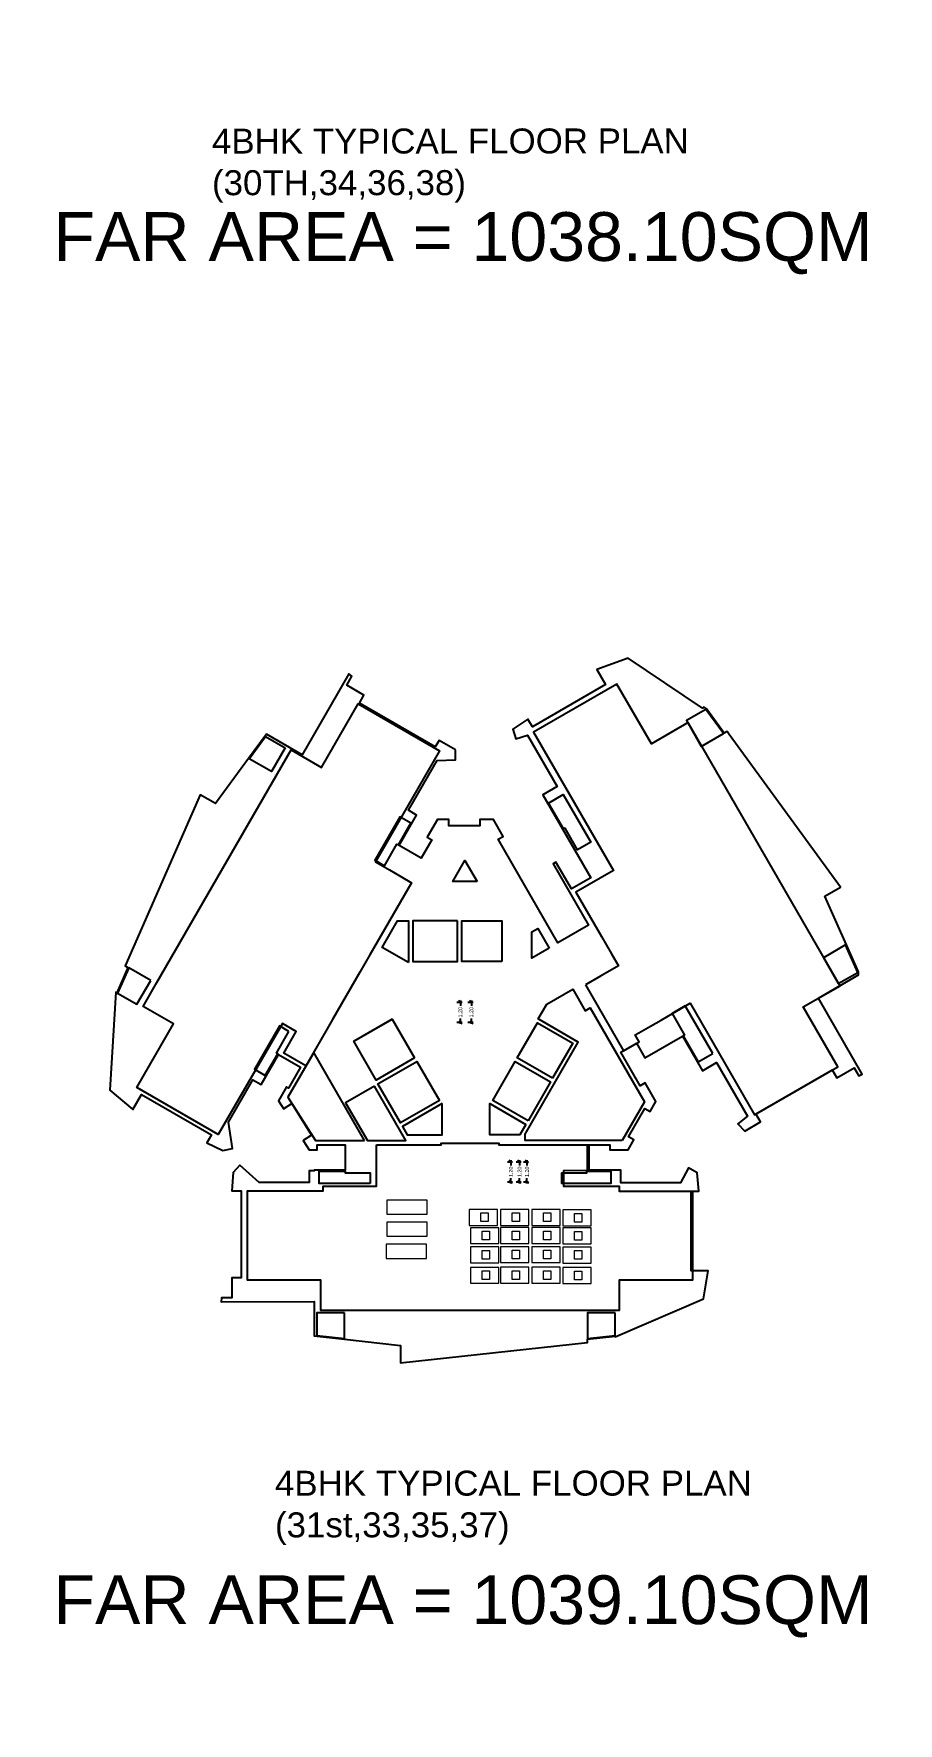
# Model space of a CAD drawing. Header units: metres. Extents: x 256329 to 886268, y -249371 to 355.
# Drawn here: x 287234.7 to 287286.6, y -1302 to -1200.6 of the extents above; entities that cross this region are included whole.
import ezdxf

# ---------------------------------------------------------------- set-up
doc = ezdxf.new("R2010")
doc.units = ezdxf.units.M
doc.header["$MEASUREMENT"] = 0
doc.header["$PDMODE"] = 35
doc.layers.get('0').update_dxf_attribs({"lineweight": 18})
doc.layers.get('Defpoints').update_dxf_attribs({"lineweight": 20})
doc.layers.add('A_TEXT', color=4, linetype='Continuous', lineweight=0, transparency=0.3)
for name, color, linetype, lineweight in [('BLK_2_FLR_36_BATH', 7, 'Continuous', 0), ('BLK_2_FLR_36_EXIT_WIDTH_DOOR', 7, 'Continuous', 0), ('BLK_2_FLR_36_LIFT_1', 1, 'Continuous', 0), ('BLK_2_FLR_36_LIFT_2', 1, 'Continuous', 0), ('BLK_2_FLR_36_LIFT_4', 1, 'Continuous', 0), ('BLK_2_FLR_36_UNITFA', 7, 'Continuous', 0)]:
    doc.layers.add(name, color=color, linetype=linetype, lineweight=lineweight)
for name, color, linetype in [('BLK_2_FLR_36_BLT_UP_AREA', 25, 'Continuous'), ('BLK_2_FLR_36_BLT_UP_AREA_DEDUCT', 25, 'Continuous'), ('BLK_2_FLR_36_CARPET_AREA', 25, 'Continuous'), ('BLK_2_FLR_36_FAR_AREA_DEDUCT', 7, 'Continuous'), ('BLK_2_FLR_36_LIFT_6', 7, 'Continuous'), ('BLK_2_FLR_36_WATER_CLOSET', 2, 'Continuous')]:
    doc.layers.add(name, color=color, linetype=linetype)
for name, color, linetype, plot in [('BLK_2_FLR_36_EXIT_WIDTH_STAIR', 7, 'Continuous', False), ('BLK_2_FLR_36_LIFT_3', 7, 'Continuous', False), ('BLK_2_FLR_36_LIFT_5', 7, 'Continuous', False)]:
    doc.layers.add(name, color=color, linetype=linetype, plot=plot)
doc.styles.add('Arial', font='arial.ttf')
doc.styles.get("Standard").update_dxf_attribs({"font": 'arial.ttf'})
doc.dimstyles.new('METRIC DIM', dxfattribs={"dimtxt": 0.23, "dimasz": 0.18, "dimexe": 0.1, "dimexo": 0.1, "dimgap": 0.09, "dimtad": 0, "dimzin": 0, "dimdsep": 46, "dimtxsty": 'Standard', "dimblk": 'OBLIQUE', "dimcen": 0, "dimdle": 0.1, "dimclrd": 147, "dimclre": 147, "dimclrt": 7, "dimadec": 0, "dimazin": 0, "dimtfac": 1, "dimtofl": 0, "dimtmove": 0, "dimatfit": 2, "dimfxl": 0.125, "dimtolj": 1, "dimtzin": 0, "dimarcsym": 0})

# ---------------------------------------------------------------- blocks, each defined once
blk = doc.blocks.new('_Oblique')
at = {"color": 0, "linetype": 'ByBlock', "lineweight": -2}
blk.add_line((-0.5, -0.5), (0.5, 0.5), dxfattribs=at)
blk = doc.blocks.new('*D1631')
at = {"layer": 'BLK_2_FLR_36_EXIT_WIDTH_STAIR', "color": 147, "lineweight": -2, "transparency": 16777216}
for p, q in [((287260.737824, -1258.735959), (287261.044888, -1258.735959)), ((287260.944888, -1258.635959), (287260.944888, -1258.959259)), ((287260.944888, -1260.037559), (287260.944888, -1259.714259)), ((287260.737824, -1259.937559), (287261.044888, -1259.937559))]:
    blk.add_line(p, q, dxfattribs=at)
at = {"layer": 'Defpoints', "color": 0, "transparency": 16777216}
for p in [(287260.637824, -1258.735959), (287260.637824, -1259.937559), (287260.944888, -1259.937559)]:
    blk.add_point(p, dxfattribs=at)
at = {"layer": 'BLK_2_FLR_36_EXIT_WIDTH_STAIR', "color": 147, "lineweight": -2, "transparency": 16777216, "xscale": 0.18, "yscale": 0.18, "zscale": 0.18}
for p, rotation in [((287260.944888, -1258.735959), 90), ((287260.944888, -1259.937559), 270)]:
    blk.add_blockref('_Oblique', p, dxfattribs=dict(at, rotation=rotation))
at = {"layer": 'BLK_2_FLR_36_EXIT_WIDTH_STAIR', "color": 7, "transparency": 16777216, "insert": (287260.944888, -1259.336759), "char_height": 0.23, "attachment_point": 5, "rotation": 90}
blk.add_mtext('\\A1;1.20', dxfattribs=at)
blk = doc.blocks.new('*D1632')
at = {"layer": 'BLK_2_FLR_36_EXIT_WIDTH_STAIR', "color": 147, "lineweight": -2, "transparency": 16777216}
for p, q in [((287260.076879, -1258.735959), (287260.383942, -1258.735959)), ((287260.283942, -1258.635959), (287260.283942, -1258.959259)), ((287260.283942, -1260.037559), (287260.283942, -1259.714259)), ((287260.076879, -1259.937559), (287260.383942, -1259.937559))]:
    blk.add_line(p, q, dxfattribs=at)
at = {"layer": 'Defpoints', "color": 0, "transparency": 16777216}
for p in [(287259.976879, -1258.735959), (287259.976879, -1259.937559), (287260.283942, -1259.937559)]:
    blk.add_point(p, dxfattribs=at)
at = {"layer": 'BLK_2_FLR_36_EXIT_WIDTH_STAIR', "color": 147, "lineweight": -2, "transparency": 16777216, "xscale": 0.18, "yscale": 0.18, "zscale": 0.18}
for p, rotation in [((287260.283942, -1258.735959), 90), ((287260.283942, -1259.937559), 270)]:
    blk.add_blockref('_Oblique', p, dxfattribs=dict(at, rotation=rotation))
at = {"layer": 'BLK_2_FLR_36_EXIT_WIDTH_STAIR', "color": 7, "transparency": 16777216, "insert": (287260.283942, -1259.336759), "char_height": 0.23, "attachment_point": 5, "rotation": 90}
blk.add_mtext('\\A1;1.20', dxfattribs=at)
blk = doc.blocks.new('*D1633')
at = {"layer": 'BLK_2_FLR_36_EXIT_WIDTH_DOOR', "color": 147, "lineweight": -2, "transparency": 16777216}
for p, q in [((287263.109384, -1268.318765), (287263.416447, -1268.318765)), ((287263.316447, -1268.218765), (287263.316447, -1268.542065)), ((287263.109384, -1269.520365), (287263.416447, -1269.520365)), ((287263.316447, -1269.620365), (287263.316447, -1269.297065))]:
    blk.add_line(p, q, dxfattribs=at)
at = {"layer": 'Defpoints', "color": 0, "transparency": 16777216}
for p in [(287263.009384, -1268.318765), (287263.009384, -1269.520365), (287263.316447, -1269.520365)]:
    blk.add_point(p, dxfattribs=at)
at = {"layer": 'BLK_2_FLR_36_EXIT_WIDTH_DOOR', "color": 147, "lineweight": -2, "transparency": 16777216, "xscale": 0.18, "yscale": 0.18, "zscale": 0.18}
for p, rotation in [((287263.316447, -1268.318765), 90), ((287263.316447, -1269.520365), 270)]:
    blk.add_blockref('_Oblique', p, dxfattribs=dict(at, rotation=rotation))
at = {"layer": 'BLK_2_FLR_36_EXIT_WIDTH_DOOR', "color": 7, "transparency": 16777216, "insert": (287263.316447, -1268.919565), "char_height": 0.23, "attachment_point": 5, "rotation": 90}
blk.add_mtext('\\A1;1.20', dxfattribs=at)
blk = doc.blocks.new('*D1634')
at = {"layer": 'BLK_2_FLR_36_EXIT_WIDTH_DOOR', "color": 147, "lineweight": -2, "transparency": 16777216}
for p, q in [((287263.629952, -1268.318765), (287263.937015, -1268.318765)), ((287263.837015, -1268.218765), (287263.837015, -1268.542065)), ((287263.629952, -1269.520365), (287263.937015, -1269.520365)), ((287263.837015, -1269.620365), (287263.837015, -1269.297065))]:
    blk.add_line(p, q, dxfattribs=at)
at = {"layer": 'Defpoints', "color": 0, "transparency": 16777216}
for p in [(287263.529952, -1268.318765), (287263.529952, -1269.520365), (287263.837015, -1269.520365)]:
    blk.add_point(p, dxfattribs=at)
at = {"layer": 'BLK_2_FLR_36_EXIT_WIDTH_DOOR', "color": 147, "lineweight": -2, "transparency": 16777216, "xscale": 0.18, "yscale": 0.18, "zscale": 0.18}
for p, rotation in [((287263.837015, -1268.318765), 90), ((287263.837015, -1269.520365), 270)]:
    blk.add_blockref('_Oblique', p, dxfattribs=dict(at, rotation=rotation))
at = {"layer": 'BLK_2_FLR_36_EXIT_WIDTH_DOOR', "color": 7, "transparency": 16777216, "insert": (287263.837015, -1268.919565), "char_height": 0.23, "attachment_point": 5, "rotation": 90}
blk.add_mtext('\\A1;1.20', dxfattribs=at)
blk = doc.blocks.new('*D1635')
at = {"layer": 'BLK_2_FLR_36_EXIT_WIDTH_DOOR', "color": 147, "lineweight": -2, "transparency": 16777216}
for p, q in [((287264.080331, -1268.318765), (287264.387394, -1268.318765)), ((287264.287394, -1268.218765), (287264.287394, -1268.542065)), ((287264.080331, -1269.520365), (287264.387394, -1269.520365)), ((287264.287394, -1269.620365), (287264.287394, -1269.297065))]:
    blk.add_line(p, q, dxfattribs=at)
at = {"layer": 'Defpoints', "color": 0, "transparency": 16777216}
for p in [(287263.980331, -1268.318765), (287263.980331, -1269.520365), (287264.287394, -1269.520365)]:
    blk.add_point(p, dxfattribs=at)
at = {"layer": 'BLK_2_FLR_36_EXIT_WIDTH_DOOR', "color": 147, "lineweight": -2, "transparency": 16777216, "xscale": 0.18, "yscale": 0.18, "zscale": 0.18}
for p, rotation in [((287264.287394, -1268.318765), 90), ((287264.287394, -1269.520365), 270)]:
    blk.add_blockref('_Oblique', p, dxfattribs=dict(at, rotation=rotation))
at = {"layer": 'BLK_2_FLR_36_EXIT_WIDTH_DOOR', "color": 7, "transparency": 16777216, "insert": (287264.287394, -1268.919565), "char_height": 0.23, "attachment_point": 5, "rotation": 90}
blk.add_mtext('\\A1;1.20', dxfattribs=at)

msp = doc.modelspace()

# ---------------------------------------------------------------- linework, layer by layer
at = {"layer": 'BLK_2_FLR_36_BATH', "color": 3, "linetype": 'ByBlock', "lineweight": 9}
for points in [[(287260.820031, -1272.136357), (287262.521831, -1272.136357), (287262.521831, -1271.182521), (287260.820031, -1271.182521)], [(287262.703434, -1272.136357), (287264.405234, -1272.136357), (287264.405234, -1271.182521), (287262.703434, -1271.182521)], [(287264.586836, -1272.136357), (287266.288636, -1272.136357), (287266.288636, -1271.182521), (287264.586836, -1271.182521)], [(287266.44473, -1272.161788), (287268.14653, -1272.161788), (287268.14653, -1271.207951), (287266.44473, -1271.207951)], [(287260.896487, -1273.234943), (287262.598287, -1273.234943), (287262.598287, -1272.281107), (287260.896487, -1272.281107)], [(287262.703434, -1273.222227), (287264.405234, -1273.222227), (287264.405234, -1272.268391), (287262.703434, -1272.268391)], [(287264.586836, -1273.222227), (287266.288636, -1273.222227), (287266.288636, -1272.268391), (287264.586836, -1272.268391)], [(287266.44473, -1273.247657), (287268.14653, -1273.247657), (287268.14653, -1272.293821), (287266.44473, -1272.293821)], [(287260.896487, -1274.384549), (287262.598287, -1274.384549), (287262.598287, -1273.430712), (287260.896487, -1273.430712)], [(287262.703434, -1274.371832), (287264.405234, -1274.371832), (287264.405234, -1273.417996), (287262.703434, -1273.417996)], [(287264.586836, -1274.371832), (287266.288636, -1274.371832), (287266.288636, -1273.417996), (287264.586836, -1273.417996)], [(287266.44473, -1274.397263), (287268.14653, -1274.397263), (287268.14653, -1273.443426), (287266.44473, -1273.443426)], [(287260.896487, -1275.616775), (287262.598287, -1275.616775), (287262.598287, -1274.662938), (287260.896487, -1274.662938)], [(287262.703434, -1275.604058), (287264.405234, -1275.604058), (287264.405234, -1274.650222), (287262.703434, -1274.650222)], [(287264.586836, -1275.604058), (287266.288636, -1275.604058), (287266.288636, -1274.650222), (287264.586836, -1274.650222)], [(287266.44473, -1275.629489), (287268.14653, -1275.629489), (287268.14653, -1274.675652), (287266.44473, -1274.675652)]]:
    msp.add_lwpolyline(points, close=True, dxfattribs=at)
at = {"layer": 'BLK_2_FLR_36_BLT_UP_AREA', "color": 14, "elevation": 0.085288}
msp.add_lwpolyline([(287259.987642, -1243.595231), (287259.003875, -1243.027108), (287258.779146, -1243.416312), (287254.220502, -1240.783076), (287254.495033, -1240.306322), (287253.458974, -1239.704368), (287253.775932, -1239.156301), (287253.584744, -1239.027324), (287250.782473, -1243.88093), (287248.635396, -1242.638568), (287247.564819, -1244.099522), (287245.573084, -1246.818661), (287244.662219, -1246.292475), (287240.145136, -1256.547719), (287240.317695, -1256.653161), (287239.650003, -1258.169389), (287239.599756, -1258.140368), (287239.230047, -1264.013174), (287240.606583, -1265.173563), (287241.126912, -1264.272915), (287245.332806, -1266.701063), (287245.057937, -1267.178797), (287246.01005, -1267.637428), (287246.598215, -1267.518939), (287246.354511, -1265.935512), (287247.819191, -1263.400361), (287248.314787, -1263.686617), (287249.363504, -1261.870187), (287250.686014, -1262.633739), (287249.962133, -1263.890993), (287249.842059, -1263.821768), (287249.358776, -1264.659648), (287249.582512, -1265.007183), (287249.663623, -1265.131854), (287250.172018, -1264.818201), (287251.348127, -1266.72657), (287250.841557, -1267.048139), (287251.201099, -1267.605394), (287251.675513, -1267.605392), (287251.675513, -1267.296504), (287253.365486, -1267.296504), (287253.365616, -1268.828845), (287251.511162, -1268.828844), (287251.511162, -1268.857016), (287251.211033, -1268.857037), (287251.211061, -1269.567375), (287248.197482, -1269.567494), (287247.038526, -1268.523115), (287246.635473, -1268.967565), (287246.559145, -1270.066758), (287247.111161, -1270.066822), (287247.111227, -1275.286986), (287246.562488, -1275.287022), (287246.562566, -1276.487007), (287245.931646, -1276.487352), (287245.915769, -1276.718534), (287251.51006, -1276.715986), (287251.511162, -1278.773769), (287253.331255, -1278.970814), (287256.680152, -1279.340855), (287256.680095, -1280.386984), (287267.92081, -1279.168605), (287267.922419, -1278.97082), (287269.592514, -1278.790009), (287269.590633, -1278.838197), (287274.883628, -1276.551912), (287275.177102, -1274.876228), (287274.142514, -1274.87643), (287274.142514, -1270.087285), (287274.602418, -1270.088027), (287274.516362, -1268.979676), (287273.996707, -1268.679743), (287273.509438, -1269.580003), (287269.924103, -1269.580493), (287269.924069, -1268.830448), (287267.922236, -1268.829819), (287267.921852, -1267.293928), (287269.258973, -1267.294729), (287269.258796, -1267.600876), (287270.358924, -1267.601042), (287270.703308, -1267.004603), (287270.378977, -1266.817328), (287271.367014, -1265.115129), (287271.691371, -1265.300877), (287272.033229, -1264.709388), (287271.385715, -1263.585898), (287271.082473, -1263.760668), (287269.924535, -1261.738558), (287270.861023, -1261.195212), (287271.365863, -1262.06875), (287273.624406, -1260.787365), (287274.820546, -1262.861154), (287275.677896, -1262.365652), (287277.537041, -1265.571744), (287276.952813, -1266.036556), (287277.368292, -1266.476065), (287278.317159, -1265.927678), (287278.039898, -1265.447937), (287282.624712, -1262.797016), (287282.899906, -1263.273184), (287283.938874, -1262.672728), (287284.221653, -1263.155095), (287284.426369, -1263.049662), (287281.789276, -1258.486955), (287284.206393, -1257.089721), (287284.193858, -1256.924333), (287282.174937, -1252.37892), (287283.112133, -1251.837252), (287276.439801, -1242.673958), (287276.30366, -1242.486991), (287276.128516, -1242.588093), (287275.065598, -1241.125988), (287274.93334, -1241.032143), (287274.830076, -1241.091862), (287270.357861, -1238.089349), (287268.477372, -1238.770351), (287268.997666, -1239.670567), (287264.612038, -1242.205167), (287264.336651, -1241.73678), (287263.439118, -1242.340084), (287263.622335, -1242.929817), (287264.316372, -1242.704902), (287266.099997, -1245.791156), (287265.241935, -1246.287052), (287268.119608, -1251.262175), (287266.951231, -1251.937432), (287266.024527, -1250.33348), (287265.851347, -1250.433566), (287267.980713, -1254.113019), (287266.134637, -1255.178568), (287262.551953, -1248.959518), (287262.855194, -1248.784747), (287262.272359, -1247.77348), (287261.456896, -1247.774833), (287261.456677, -1248.149711), (287259.59822, -1248.149744), (287259.59822, -1247.774718), (287258.90949, -1247.773486), (287258.299812, -1248.830434), (287258.567912, -1248.985174), (287257.93218, -1250.08629), (287256.607912, -1249.321721), (287257.658737, -1247.501599), (287257.162251, -1247.215649), (287258.889224, -1244.225878), (287259.986058, -1244.195769)], close=True, dxfattribs=at)
at = {"layer": 'BLK_2_FLR_36_BLT_UP_AREA_DEDUCT', "color": 14}
for points, elevation in [([(287275.023951, -1241.157308), (287273.859597, -1241.827049), (287274.757866, -1243.381348), (287276.084533, -1242.613854)], 0.085288), ([(287249.75962, -1243.46261), (287248.935166, -1244.891856), (287247.608304, -1244.12579), (287248.589384, -1242.786971)], 0.085288), ([(287265.586864, -1246.780702), (287266.463302, -1246.274178), (287268.112404, -1249.12766), (287267.323373, -1249.583662), (287266.572496, -1248.284399), (287266.485486, -1248.334714)], 0.085288), ([(287257.315247, -1247.996552), (287256.657236, -1247.616858), (287255.156669, -1250.215908), (287255.728002, -1250.545768), (287256.478433, -1249.246958), (287256.564616, -1249.296714)], 0.085288), ([(287261.286294, -1251.495122), (287259.832712, -1251.495485), (287260.559292, -1250.236304)], 0.085288), ([(287257.171248, -1256.357439), (287255.585055, -1255.448247), (287256.510607, -1253.846454), (287257.171036, -1253.846289)], 0.085288), ([(287260.121035, -1253.845551), (287257.421035, -1253.844992), (287257.421648, -1256.296226), (287260.121648, -1256.295551)], 0.085288), ([(287262.771648, -1256.294888), (287260.375331, -1256.294888), (287260.375331, -1253.845487), (287262.771648, -1253.845487)], 0.085288), ([(287265.615612, -1255.486401), (287264.573992, -1256.088004), (287264.57249, -1254.517806), (287264.940625, -1254.305634)], 0.085288), ([(287283.416937, -1255.301306), (287282.091515, -1256.066537), (287282.987864, -1257.621931), (287284.150697, -1256.950064)], 0.085288), ([(287241.690382, -1257.440167), (287240.363551, -1256.674047), (287239.694351, -1258.193744), (287240.860581, -1258.866253)], 0.085288), ([(287257.539862, -1262.085929), (287255.219593, -1263.424417), (287253.87773, -1261.08242), (287256.187417, -1259.749072)], 0.085288), ([(287275.441455, -1261.809309), (287273.792901, -1258.956773), (287273.00387, -1259.412775), (287273.754747, -1260.712037), (287273.667724, -1260.76233), (287274.56542, -1262.315603)], 0.000006), ([(287249.983257, -1260.495938), (287249.411909, -1260.166074), (287247.911899, -1262.764197), (287248.569749, -1263.14417), (287249.319431, -1261.844713), (287249.233254, -1261.794996)], 0.085288), ([(287265.825819, -1263.302606), (287263.704162, -1262.078894), (287264.914336, -1259.983213), (287267.03663, -1261.207292)], 0.085288), ([(287254.527492, -1267.046504), (287251.477658, -1261.766995), (287249.928794, -1264.448754), (287251.583764, -1267.046504)], 0.085288), ([(287259.024308, -1264.635252), (287256.685973, -1265.985137), (287255.336088, -1263.646802), (287257.674423, -1262.296917)], 0.085288), ([(287264.351358, -1265.856457), (287262.229009, -1264.633706), (287263.579154, -1262.295395), (287265.701447, -1263.518241)], 0.085288), ([(287255.119299, -1263.771312), (287253.387325, -1264.771412), (287254.701038, -1267.046504), (287257.010576, -1267.046505)], 0.085288), ([(287259.198492, -1264.823365), (287256.810962, -1266.201649), (287257.097168, -1266.69646), (287259.198524, -1266.696423)], 0.085288), ([(287264.222979, -1266.078795), (287263.867218, -1266.694938), (287262.056969, -1266.696364), (287262.056487, -1264.82252)], 0.085288), ([(287254.865616, -1269.628831), (287251.811444, -1269.628832), (287251.812831, -1268.879444), (287253.36562, -1268.879312), (287253.365629, -1268.979821), (287254.865616, -1268.979822)], 0.085288), ([(287269.324006, -1268.879434), (287269.32409, -1269.628832), (287266.388059, -1269.628832), (287266.388059, -1268.978845), (287267.888046, -1268.978845), (287267.888055, -1268.879312)], 0.042647), ([(287253.331255, -1277.389523), (287251.661997, -1277.390222), (287251.661161, -1278.740947), (287253.332539, -1278.921897)], 0.085288), ([(287269.592514, -1277.390332), (287267.92242, -1277.390332), (287267.92242, -1278.921758), (287269.592514, -1278.740947)], 0.042647)]:
    msp.add_lwpolyline(points, close=True, dxfattribs=dict(at, elevation=elevation))
at = {"layer": 'BLK_2_FLR_36_CARPET_AREA', "color": 14}
for points, elevation in [([(287267.797542, -1257.69984), (287270.084586, -1261.657083), (287271.023331, -1261.116282), (287270.787114, -1260.707562), (287271.003777, -1260.582415), (287271.003777, -1260.582415), (287271.696835, -1260.181776), (287271.696835, -1260.181776), (287272.344295, -1259.807587), (287272.344295, -1259.807587), (287273.036331, -1259.407642), (287273.036331, -1259.407642), (287274.085077, -1258.801525), (287277.960685, -1265.507329), (287282.961307, -1262.617247), (287280.884706, -1259.024168), (287283.095338, -1257.746545), (287273.966918, -1241.951864), (287271.756312, -1243.22953), (287269.679686, -1239.636405), (287264.679017, -1242.526513), (287269.483345, -1250.834786), (287267.222982, -1252.141191), (287268.760962, -1254.802312), (287268.760962, -1254.802312), (287269.361508, -1255.841455), (287269.361508, -1255.841455), (287269.775048, -1256.556991), (287268.706801, -1257.174698), (287268.706801, -1257.174698)], 0.042647), ([(287254.247721, -1256.930294), (287254.247721, -1256.930294), (287252.601832, -1259.781162), (287252.601832, -1259.781162), (287252.202352, -1260.474498), (287252.202352, -1260.474498), (287251.001115, -1262.555093), (287249.675559, -1261.789783), (287249.675451, -1261.789716), (287250.425402, -1260.490528), (287249.594457, -1260.010787), (287249.594431, -1260.010772), (287245.744441, -1266.679282), (287240.85399, -1263.855882), (287243.054039, -1260.04525), (287241.232744, -1258.993732), (287242.057729, -1257.5648), (287250.127466, -1243.5876), (287251.948405, -1244.638881), (287254.148503, -1240.828569), (287259.039219, -1243.652108), (287255.189054, -1250.320427), (287256.020104, -1250.800151), (287256.020104, -1250.800151), (287256.713113, -1251.2004), (287256.713113, -1251.2004), (287257.346561, -1251.564717), (287254.848588, -1255.891415), (287254.848588, -1255.891415)], 0.085288), ([(287255.253061, -1267.300467), (287259.138012, -1267.300468), (287259.138013, -1267.200054), (287262.589154, -1267.200054), (287262.589223, -1267.300514), (287268.00976, -1267.301025), (287268.009608, -1268.8331), (287266.47541, -1268.86617), (287266.47541, -1269.782813), (287269.829764, -1269.782813), (287269.829278, -1270.083905), (287274.229865, -1270.083905), (287274.230669, -1275.42288), (287269.829865, -1275.422879), (287269.828403, -1277.242937), (287251.898514, -1277.242936), (287251.898514, -1275.422878), (287247.497526, -1275.422128), (287247.49814, -1270.070802), (287252.048095, -1270.071324), (287252.048556, -1269.782795), (287255.252972, -1269.782795), (287255.253061, -1267.300467)], 0.000006)]:
    msp.add_lwpolyline(points, close=True, dxfattribs=dict(at, elevation=elevation))
at = {"layer": 'BLK_2_FLR_36_FAR_AREA_DEDUCT', "color": 14, "elevation": 0.085288}
msp.add_lwpolyline([(287270.013755, -1267.043404), (287264.171468, -1267.044866), (287264.171384, -1266.668119), (287267.368104, -1261.132962), (287264.959803, -1259.744351), (287265.47676, -1258.853159), (287267.0412, -1257.951539), (287267.788746, -1259.247357), (287268.091987, -1259.072587), (287271.344481, -1264.71593)], close=True, dxfattribs=at)
at = {"layer": 'BLK_2_FLR_36_LIFT_1', "color": 1, "linetype": 'ByBlock', "lineweight": 9, "elevation": 0.085288}
msp.add_lwpolyline([(287260.121648, -1256.294316), (287257.421035, -1256.294316), (287257.421035, -1253.844992), (287260.121648, -1253.844992)], close=True, dxfattribs=at)
at = {"layer": 'BLK_2_FLR_36_LIFT_2', "color": 1, "linetype": 'ByBlock', "lineweight": 9, "elevation": 0.085288}
msp.add_lwpolyline([(287262.771035, -1256.292978), (287260.370422, -1256.292978), (287260.370422, -1253.843578), (287262.771035, -1253.843578)], close=True, dxfattribs=at)
at = {"layer": 'BLK_2_FLR_36_LIFT_3', "color": 1, "linetype": 'ByBlock', "lineweight": 9, "elevation": 0.202286}
msp.add_lwpolyline([(287264.90782, -1259.991309), (287267.034913, -1261.204745), (287265.825528, -1263.301563), (287263.692549, -1262.069958)], close=True, dxfattribs=at)
at = {"layer": 'BLK_2_FLR_36_LIFT_4', "color": 1, "linetype": 'ByBlock', "lineweight": 9, "elevation": 0.085288}
msp.add_lwpolyline([(287262.22756, -1264.628922), (287263.579521, -1262.291787), (287265.700834, -1263.517564), (287264.348873, -1265.8547)], close=True, dxfattribs=at)
at = {"layer": 'BLK_2_FLR_36_LIFT_5', "color": 1, "linetype": 'ByBlock', "lineweight": 9, "elevation": 0.085288}
msp.add_lwpolyline([(287255.335475, -1263.644892), (287257.67381, -1262.295007), (287259.023695, -1264.633342), (287256.68536, -1265.983227)], close=True, dxfattribs=at)
at = {"layer": 'BLK_2_FLR_36_LIFT_6', "color": 2, "linetype": 'ByBlock', "lineweight": 9, "elevation": 0.166743}
msp.add_lwpolyline([(287256.191917, -1259.744211), (287253.865713, -1261.087093), (287255.215598, -1263.425428), (287257.544362, -1262.081068)], close=True, dxfattribs=at)
at = {"layer": 'BLK_2_FLR_36_UNITFA', "color": 5}
for points in [[(287258.281263, -1270.619171), (287255.875181, -1270.619171), (287255.875181, -1271.469893), (287258.281263, -1271.469893)], [(287258.281263, -1271.941099), (287255.875181, -1271.941099), (287255.875181, -1272.791821), (287258.281263, -1272.791821)], [(287258.242135, -1273.270376), (287255.836053, -1273.270376), (287255.836053, -1274.121098), (287258.242135, -1274.121098)]]:
    msp.add_lwpolyline(points, close=True, dxfattribs=at)
at = {"layer": 'BLK_2_FLR_36_WATER_CLOSET', "color": 3, "linetype": 'ByBlock', "lineweight": 9}
for points in [[(287261.508838, -1271.39408), (287261.961436, -1271.39408), (287261.961436, -1271.910441), (287261.508838, -1271.910441)], [(287263.39224, -1271.39408), (287263.844839, -1271.39408), (287263.844839, -1271.910441), (287263.39224, -1271.910441)], [(287265.275643, -1271.39408), (287265.728241, -1271.39408), (287265.728241, -1271.910441), (287265.275643, -1271.910441)], [(287267.133536, -1271.419511), (287267.586135, -1271.419511), (287267.586135, -1271.935871), (287267.133536, -1271.935871)], [(287261.585293, -1272.492666), (287262.037891, -1272.492666), (287262.037891, -1273.009026), (287261.585293, -1273.009026)], [(287263.39224, -1272.47995), (287263.844839, -1272.47995), (287263.844839, -1272.99631), (287263.39224, -1272.99631)], [(287265.275643, -1272.47995), (287265.728241, -1272.47995), (287265.728241, -1272.99631), (287265.275643, -1272.99631)], [(287267.133536, -1272.50538), (287267.586135, -1272.50538), (287267.586135, -1273.02174), (287267.133536, -1273.02174)], [(287261.585293, -1273.642272), (287262.037891, -1273.642272), (287262.037891, -1274.158632), (287261.585293, -1274.158632)], [(287263.39224, -1273.629555), (287263.844839, -1273.629555), (287263.844839, -1274.145915), (287263.39224, -1274.145915)], [(287265.275643, -1273.629555), (287265.728241, -1273.629555), (287265.728241, -1274.145915), (287265.275643, -1274.145915)], [(287267.133536, -1273.654986), (287267.586135, -1273.654986), (287267.586135, -1274.171346), (287267.133536, -1274.171346)], [(287261.585293, -1274.874498), (287262.037891, -1274.874498), (287262.037891, -1275.390858), (287261.585293, -1275.390858)], [(287263.39224, -1274.861781), (287263.844839, -1274.861781), (287263.844839, -1275.378141), (287263.39224, -1275.378141)], [(287265.275643, -1274.861781), (287265.728241, -1274.861781), (287265.728241, -1275.378141), (287265.275643, -1275.378141)], [(287267.133536, -1274.887212), (287267.586135, -1274.887212), (287267.586135, -1275.403572), (287267.133536, -1275.403572)]]:
    msp.add_lwpolyline(points, close=True, dxfattribs=at)

# ---------------------------------------------------------------- texts
at = {"layer": 'A_TEXT', "lineweight": 0, "char_height": 1.5, "width": 49.030574, "attachment_point": 7, "rotation": 0.01797177, "style": 'Arial'}
for s, insert in [('4BHK TYPICAL FLOOR PLAN\\P(30TH,34,36,38)', (287245.365982, -1210.739838, 0.939372)), ('4BHK TYPICAL FLOOR PLAN\\P\\pxt17;(31st,33,35,37)', (287249.150928, -1291.320896, 3.77445))]:
    msp.add_mtext(s, dxfattribs=dict(at, insert=insert))
at = {"layer": 'A_TEXT', "lineweight": 0, "char_height": 2.927656, "width": 187.570469, "attachment_point": 7, "style": 'Arial'}
for s, insert in [('\\pxt13;FAR AREA = 1038.10SQM', (287235.841984, -1215.037314, 3.774443)), ('\\pxt13;FAR AREA = 1039.10SQM', (287235.841984, -1296.882545, 3.77445))]:
    msp.add_mtext(s, dxfattribs=dict(at, insert=insert))

# ---------------------------------------------------------------- dimensions: what is measured, and where the dimension line sits
at = {"layer": 'BLK_2_FLR_36_EXIT_WIDTH_DOOR', "color": 1}
for base, p1, p2, picture, middle in [((287263.316447, -1269.520365), (287263.009384, -1268.318765), (287263.009384, -1269.520365), '*D1633', (287263.316447, -1268.919565)), ((287263.837015, -1269.520365), (287263.529952, -1268.318765), (287263.529952, -1269.520365), '*D1634', (287263.837015, -1268.919565)), ((287264.287394, -1269.520365), (287263.980331, -1268.318765), (287263.980331, -1269.520365), '*D1635', (287264.287394, -1268.919565))]:
    dim = msp.add_linear_dim(base=base, p1=p1, p2=p2, angle=90, dimstyle='METRIC DIM', override={"dimfxl": 0.18}, dxfattribs=at)
    dim.commit()
    dim.dimension.update_dxf_attribs({"geometry": picture, "text_midpoint": middle})
at = {"layer": 'BLK_2_FLR_36_EXIT_WIDTH_STAIR', "color": 7}
for base, p1, p2, picture, middle in [((287260.283942, -1259.937559), (287259.976879, -1258.735959), (287259.976879, -1259.937559), '*D1632', (287260.283942, -1259.336759)), ((287260.944888, -1259.937559), (287260.637824, -1258.735959), (287260.637824, -1259.937559), '*D1631', (287260.944888, -1259.336759))]:
    dim = msp.add_linear_dim(base=base, p1=p1, p2=p2, angle=90, dimstyle='METRIC DIM', override={"dimfxl": 0.18}, dxfattribs=at)
    dim.commit()
    dim.dimension.update_dxf_attribs({"geometry": picture, "text_midpoint": middle})

doc.saveas('drawing.dxf')
